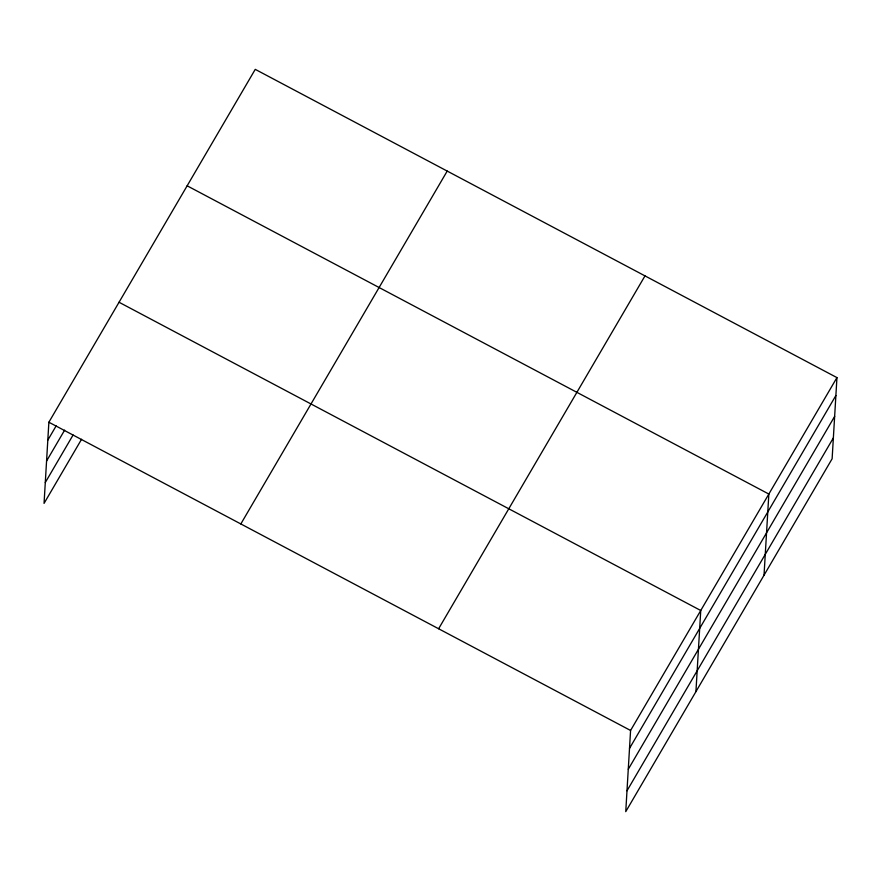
<?xml version="1.0" encoding="UTF-8"?>
<svg xmlns="http://www.w3.org/2000/svg" width="881" height="881" viewBox="0 0 881 881"><rect width="100%" height="100%" fill="white"/><g stroke="black" fill="none" stroke-linecap="round" stroke-linejoin="round"><path stroke-width="1.32" d="M836.95 377.608L630.576 730.47L625.752 811.643L832.127 458.77L836.95 377.608L255.248 69.357L48.873 422.23L44.05 503.392L81.57 439.256M695.924 691.662L700.747 610.5L119.034 302.249M764.025 575.216L768.849 494.054L187.146 185.803M47.805 440.148L56.142 425.897M46.572 461.016L64.632 430.137M45.294 482.524L73.079 435.005M240.832 523.953L447.207 171.079M438.617 628.759L644.991 275.885M629.508 748.398L835.882 395.525M628.274 769.267L834.648 416.394M626.997 790.775L833.371 437.901M48.873 422.23L630.576 730.47"/></g></svg>
